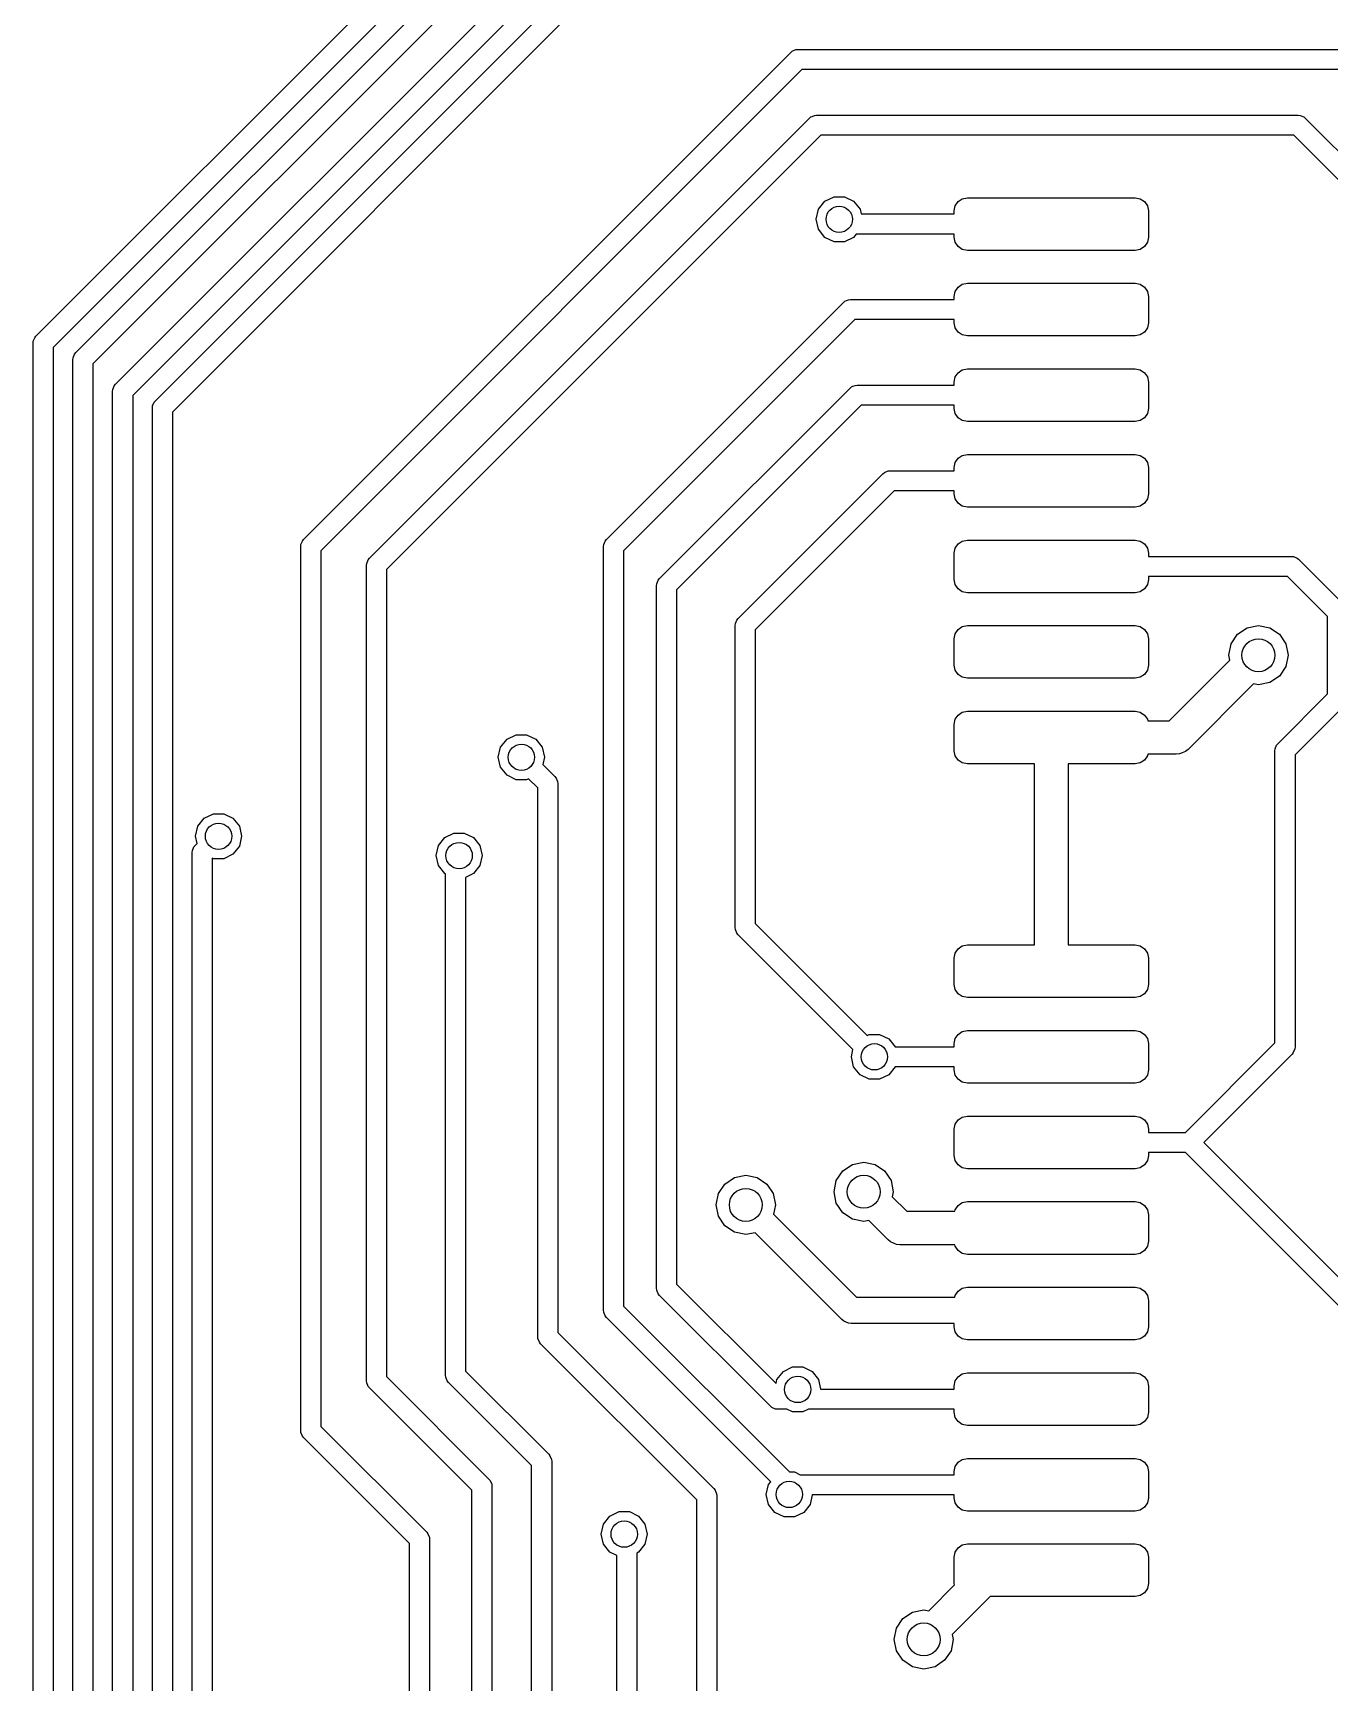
# Model space of a CAD drawing. Extents: x 0.05 to 3.89, y 0.04 to 4.21.
# Drawn here: x 0.3225 to 0.71, y 1.3728 to 1.8662 of the extents above; entities that cross this region are included whole.
import ezdxf

# ---------------------------------------------------------------- set-up
doc = ezdxf.new("R2010")
doc.units = 0
doc.header["$MEASUREMENT"] = 0
doc.layers.add('BLACK', color=7, linetype='CONTINUOUS')

msp = doc.modelspace()

# ---------------------------------------------------------------- linework, layer by layer
at = {"layer": 'BLACK', "linetype": 'CONTINUOUS'}
for p, q in [((0.32334, 1.77552), (0.4834, 1.93559)), ((0.48677, 1.93046), (0.32846, 1.77215)), ((0.33524, 1.77059), (0.47686, 1.91221)), ((0.48023, 1.90709), (0.34036, 1.76722)), ((0.34715, 1.76114), (0.48183, 1.89582)), ((0.48519, 1.8907), (0.35227, 1.75778)), ((0.35905, 1.75621), (0.48174, 1.87889)), ((0.4851, 1.87377), (0.36417, 1.75284)), ((0.40339, 1.71472), (0.54906, 1.86039)), ((0.54906, 1.86039), (0.54951, 1.86076)), ((0.54951, 1.86076), (0.54983, 1.86089)), ((0.54983, 1.86089), (0.5506, 1.86121)), ((0.5506, 1.86121), (0.55118, 1.86127)), ((0.55118, 1.86127), (0.73396, 1.86127)), ((0.55242, 1.85527), (0.40851, 1.71136)), ((0.73396, 1.85527), (0.55242, 1.85527)), ((0.42308, 1.70913), (0.55465, 1.8407)), ((0.55465, 1.8407), (0.55511, 1.84108)), ((0.55511, 1.84108), (0.55542, 1.84121)), ((0.55542, 1.84121), (0.55619, 1.84153)), ((0.55619, 1.84153), (0.55677, 1.84158)), ((0.55677, 1.84158), (0.70079, 1.84158)), ((0.70079, 1.84158), (0.70137, 1.84153)), ((0.70137, 1.84153), (0.70245, 1.84108)), ((0.70245, 1.84108), (0.70291, 1.8407)), ((0.70291, 1.8407), (0.76502, 1.77859)), ((0.55802, 1.83558), (0.4282, 1.70576)), ((0.69954, 1.83558), (0.55802, 1.83558)), ((0.76166, 1.77347), (0.69954, 1.83558)), ((0.55735, 1.81345), (0.55926, 1.81584)), ((0.55926, 1.81584), (0.56203, 1.81717)), ((0.56203, 1.81717), (0.56509, 1.81717)), ((0.56509, 1.81717), (0.56785, 1.81584)), ((0.56785, 1.81584), (0.56977, 1.81345)), ((0.59823, 1.8145), (0.59909, 1.81578)), ((0.59909, 1.81578), (0.60036, 1.81663)), ((0.60036, 1.81663), (0.60187, 1.81693)), ((0.60187, 1.81693), (0.65207, 1.81693)), ((0.65207, 1.81693), (0.65357, 1.81663)), ((0.65357, 1.81663), (0.65485, 1.81578)), ((0.65485, 1.81578), (0.6557, 1.8145)), ((0.55667, 1.81046), (0.55735, 1.81345)), ((0.56977, 1.81345), (0.57008, 1.81206)), ((0.57008, 1.81206), (0.59793, 1.81206)), ((0.59793, 1.81299), (0.59823, 1.8145)), ((0.59793, 1.81206), (0.59793, 1.81299)), ((0.6557, 1.8145), (0.656, 1.81299)), ((0.656, 1.81299), (0.656, 1.80512)), ((0.55735, 1.80747), (0.55667, 1.81046)), ((0.55926, 1.80507), (0.55735, 1.80747)), ((0.56864, 1.80606), (0.56785, 1.80507)), ((0.59793, 1.80606), (0.56864, 1.80606)), ((0.59793, 1.80512), (0.59793, 1.80606)), ((0.56203, 1.80374), (0.55926, 1.80507)), ((0.56509, 1.80374), (0.56203, 1.80374)), ((0.56785, 1.80507), (0.56509, 1.80374)), ((0.59823, 1.80361), (0.59793, 1.80512)), ((0.59909, 1.80233), (0.59823, 1.80361)), ((0.60036, 1.80148), (0.59909, 1.80233)), ((0.60187, 1.80118), (0.60036, 1.80148)), ((0.65207, 1.80118), (0.60187, 1.80118)), ((0.65357, 1.80148), (0.65207, 1.80118)), ((0.65485, 1.80233), (0.65357, 1.80148)), ((0.6557, 1.80361), (0.65485, 1.80233)), ((0.656, 1.80512), (0.6557, 1.80361)), ((0.59909, 1.79019), (0.60036, 1.79104)), ((0.60036, 1.79104), (0.60187, 1.79134)), ((0.60187, 1.79134), (0.65207, 1.79134)), ((0.65207, 1.79134), (0.65357, 1.79104)), ((0.65357, 1.79104), (0.65485, 1.79019)), ((0.56526, 1.78596), (0.56571, 1.78614)), ((0.56571, 1.78614), (0.56634, 1.78641)), ((0.56634, 1.78641), (0.56693, 1.78646)), ((0.56693, 1.78646), (0.59793, 1.78646)), ((0.59793, 1.7874), (0.59823, 1.78891)), ((0.59793, 1.78646), (0.59793, 1.7874)), ((0.59823, 1.78891), (0.59909, 1.79019)), ((0.65485, 1.79019), (0.6557, 1.78891)), ((0.6557, 1.78891), (0.656, 1.7874)), ((0.656, 1.7874), (0.656, 1.77953)), ((0.49394, 1.71472), (0.56481, 1.78559)), ((0.56481, 1.78559), (0.56526, 1.78596)), ((0.56817, 1.78046), (0.49906, 1.71136)), ((0.59793, 1.78046), (0.56817, 1.78046)), ((0.59793, 1.77953), (0.59793, 1.78046)), ((0.59823, 1.77802), (0.59793, 1.77953)), ((0.59909, 1.77674), (0.59823, 1.77802)), ((0.60036, 1.77589), (0.59909, 1.77674)), ((0.65485, 1.77674), (0.65357, 1.77589)), ((0.6557, 1.77802), (0.65485, 1.77674)), ((0.656, 1.77953), (0.6557, 1.77802)), ((0.32246, 1.7734), (0.32251, 1.77398)), ((0.32246, 1.01016), (0.32246, 1.7734)), ((0.32251, 1.77398), (0.32296, 1.77506)), ((0.32296, 1.77506), (0.32334, 1.77552)), ((0.32846, 1.77215), (0.32846, 1.0114)), ((0.60187, 1.77559), (0.60036, 1.77589)), ((0.65207, 1.77559), (0.60187, 1.77559)), ((0.65357, 1.77589), (0.65207, 1.77559)), ((0.33436, 1.76846), (0.33442, 1.76905)), ((0.33436, 1.01509), (0.33436, 1.76846)), ((0.33442, 1.76905), (0.33487, 1.77013)), ((0.33487, 1.77013), (0.33524, 1.77059)), ((0.34036, 1.76722), (0.34036, 1.01633)), ((0.59793, 1.76181), (0.59823, 1.76332)), ((0.59793, 1.76087), (0.59793, 1.76181)), ((0.59823, 1.76332), (0.59909, 1.76459)), ((0.59909, 1.76459), (0.60036, 1.76545)), ((0.60036, 1.76545), (0.60187, 1.76575)), ((0.60187, 1.76575), (0.65207, 1.76575)), ((0.65207, 1.76575), (0.65357, 1.76545)), ((0.65357, 1.76545), (0.65485, 1.76459)), ((0.65485, 1.76459), (0.6557, 1.76332)), ((0.6557, 1.76332), (0.656, 1.76181)), ((0.656, 1.76181), (0.656, 1.75394)), ((0.34627, 1.75902), (0.34633, 1.7596)), ((0.34627, 1.02002), (0.34627, 1.75902)), ((0.34633, 1.7596), (0.34677, 1.76068)), ((0.34677, 1.76068), (0.34715, 1.76114)), ((0.35227, 1.75778), (0.35227, 1.02127)), ((0.50982, 1.70303), (0.56678, 1.76)), ((0.56678, 1.76), (0.56723, 1.76037)), ((0.56723, 1.76037), (0.56763, 1.76053)), ((0.56763, 1.76053), (0.56831, 1.76082)), ((0.56831, 1.76082), (0.5689, 1.76087)), ((0.5689, 1.76087), (0.59793, 1.76087)), ((0.35817, 1.75409), (0.35823, 1.75467)), ((0.35817, 1.02496), (0.35817, 1.75409)), ((0.35823, 1.75467), (0.35868, 1.75575)), ((0.35868, 1.75575), (0.35905, 1.75621)), ((0.36417, 1.75284), (0.36417, 1.0262)), ((0.57014, 1.75487), (0.51494, 1.69967)), ((0.59793, 1.75487), (0.57014, 1.75487)), ((0.59793, 1.75394), (0.59793, 1.75487)), ((0.59823, 1.75243), (0.59793, 1.75394)), ((0.59909, 1.75115), (0.59823, 1.75243)), ((0.6557, 1.75243), (0.65485, 1.75115)), ((0.656, 1.75394), (0.6557, 1.75243)), ((0.60036, 1.7503), (0.59909, 1.75115)), ((0.60187, 1.75), (0.60036, 1.7503)), ((0.65207, 1.75), (0.60187, 1.75)), ((0.65357, 1.7503), (0.65207, 1.75)), ((0.65485, 1.75115), (0.65357, 1.7503)), ((0.59793, 1.73622), (0.59823, 1.73773)), ((0.59823, 1.73773), (0.59909, 1.739)), ((0.59909, 1.739), (0.60036, 1.73986)), ((0.60036, 1.73986), (0.60187, 1.74016)), ((0.60187, 1.74016), (0.65207, 1.74016)), ((0.65207, 1.74016), (0.65357, 1.73986)), ((0.65357, 1.73986), (0.65485, 1.739)), ((0.65485, 1.739), (0.6557, 1.73773)), ((0.6557, 1.73773), (0.656, 1.73622)), ((0.53331, 1.6911), (0.57662, 1.7344)), ((0.57662, 1.7344), (0.57707, 1.73478)), ((0.57707, 1.73478), (0.57815, 1.73523)), ((0.57815, 1.73523), (0.57874, 1.73528)), ((0.57874, 1.73528), (0.59793, 1.73528)), ((0.59793, 1.73528), (0.59793, 1.73622)), ((0.656, 1.73622), (0.656, 1.72835)), ((0.57998, 1.72928), (0.53843, 1.68773)), ((0.59793, 1.72928), (0.57998, 1.72928)), ((0.59793, 1.72835), (0.59793, 1.72928)), ((0.59823, 1.72684), (0.59793, 1.72835)), ((0.59909, 1.72556), (0.59823, 1.72684)), ((0.6557, 1.72684), (0.65485, 1.72556)), ((0.656, 1.72835), (0.6557, 1.72684)), ((0.60036, 1.72471), (0.59909, 1.72556)), ((0.60187, 1.72441), (0.60036, 1.72471)), ((0.65207, 1.72441), (0.60187, 1.72441)), ((0.65357, 1.72471), (0.65207, 1.72441)), ((0.65485, 1.72556), (0.65357, 1.72471)), ((0.40251, 1.7126), (0.40257, 1.71318)), ((0.40251, 1.4483), (0.40251, 1.7126)), ((0.40257, 1.71318), (0.40302, 1.71427)), ((0.40302, 1.71427), (0.40339, 1.71472)), ((0.49306, 1.7126), (0.49312, 1.71318)), ((0.49306, 1.48425), (0.49306, 1.7126)), ((0.49312, 1.71318), (0.49357, 1.71427)), ((0.49357, 1.71427), (0.49394, 1.71472)), ((0.59793, 1.71063), (0.59823, 1.71214)), ((0.59823, 1.71214), (0.59909, 1.71341)), ((0.59909, 1.71341), (0.60036, 1.71427)), ((0.60036, 1.71427), (0.60187, 1.71457)), ((0.60187, 1.71457), (0.65207, 1.71457)), ((0.65207, 1.71457), (0.65357, 1.71427)), ((0.65357, 1.71427), (0.65485, 1.71341)), ((0.65485, 1.71341), (0.6557, 1.71214)), ((0.6557, 1.71214), (0.656, 1.71063)), ((0.40851, 1.71136), (0.40851, 1.44954)), ((0.4222, 1.70701), (0.42225, 1.70759)), ((0.42225, 1.70759), (0.4227, 1.70867)), ((0.4227, 1.70867), (0.42308, 1.70913)), ((0.49906, 1.71136), (0.49906, 1.48549)), ((0.59793, 1.70276), (0.59793, 1.71063)), ((0.656, 1.71063), (0.656, 1.70969)), ((0.656, 1.70969), (0.69882, 1.70969)), ((0.69882, 1.70969), (0.6994, 1.70964)), ((0.6994, 1.70964), (0.70049, 1.70919)), ((0.70049, 1.70919), (0.70094, 1.70881)), ((0.70094, 1.70881), (0.71472, 1.69503)), ((0.4222, 1.46316), (0.4222, 1.70701)), ((0.4282, 1.70576), (0.4282, 1.46441)), ((0.50899, 1.7015), (0.50944, 1.70258)), ((0.50944, 1.70258), (0.50982, 1.70303)), ((0.59823, 1.70125), (0.59793, 1.70276)), ((0.656, 1.70276), (0.6557, 1.70125)), ((0.69758, 1.70369), (0.656, 1.70369)), ((0.656, 1.70369), (0.656, 1.70276)), ((0.7096, 1.69167), (0.69758, 1.70369)), ((0.50894, 1.70091), (0.50899, 1.7015)), ((0.50894, 1.49083), (0.50894, 1.70091)), ((0.51494, 1.69967), (0.51494, 1.49207)), ((0.59909, 1.69997), (0.59823, 1.70125)), ((0.60036, 1.69912), (0.59909, 1.69997)), ((0.60187, 1.69882), (0.60036, 1.69912)), ((0.65207, 1.69882), (0.60187, 1.69882)), ((0.65357, 1.69912), (0.65207, 1.69882)), ((0.65485, 1.69997), (0.65357, 1.69912)), ((0.6557, 1.70125), (0.65485, 1.69997)), ((0.53243, 1.68898), (0.53249, 1.68956)), ((0.53243, 1.59868), (0.53243, 1.68898)), ((0.53249, 1.68956), (0.53294, 1.69064)), ((0.53294, 1.69064), (0.53331, 1.6911)), ((0.53843, 1.68773), (0.53843, 1.59992)), ((0.59823, 1.68655), (0.59909, 1.68782)), ((0.59909, 1.68782), (0.60036, 1.68868)), ((0.60036, 1.68868), (0.60187, 1.68898)), ((0.60187, 1.68898), (0.65207, 1.68898)), ((0.65207, 1.68898), (0.65357, 1.68868)), ((0.65357, 1.68868), (0.65485, 1.68782)), ((0.65485, 1.68782), (0.6557, 1.68655)), ((0.68265, 1.68637), (0.68552, 1.68829)), ((0.68552, 1.68829), (0.68891, 1.68896)), ((0.68891, 1.68896), (0.6923, 1.68829)), ((0.6923, 1.68829), (0.69518, 1.68637)), ((0.7096, 1.66853), (0.7096, 1.69167)), ((0.59793, 1.68504), (0.59823, 1.68655)), ((0.59793, 1.67717), (0.59793, 1.68504)), ((0.6557, 1.68655), (0.656, 1.68504)), ((0.656, 1.68504), (0.656, 1.67717)), ((0.68006, 1.6801), (0.68073, 1.68349)), ((0.68073, 1.68349), (0.68265, 1.68637)), ((0.69518, 1.68637), (0.6971, 1.68349)), ((0.6971, 1.68349), (0.69777, 1.6801)), ((0.66225, 1.66051), (0.68035, 1.67861)), ((0.68035, 1.67861), (0.68006, 1.6801)), ((0.69777, 1.6801), (0.6971, 1.67671)), ((0.59823, 1.67566), (0.59793, 1.67717)), ((0.59909, 1.67438), (0.59823, 1.67566)), ((0.60036, 1.67353), (0.59909, 1.67438)), ((0.60187, 1.67323), (0.60036, 1.67353)), ((0.65207, 1.67323), (0.60187, 1.67323)), ((0.65357, 1.67353), (0.65207, 1.67323)), ((0.65485, 1.67438), (0.65357, 1.67353)), ((0.6557, 1.67566), (0.65485, 1.67438)), ((0.656, 1.67717), (0.6557, 1.67566)), ((0.69518, 1.67384), (0.6923, 1.67192)), ((0.6971, 1.67671), (0.69518, 1.67384)), ((0.68742, 1.67154), (0.66786, 1.65198)), ((0.68891, 1.67124), (0.68742, 1.67154)), ((0.6923, 1.67192), (0.68891, 1.67124)), ((0.69473, 1.65366), (0.7096, 1.66853)), ((0.59909, 1.66223), (0.60036, 1.66309)), ((0.60036, 1.66309), (0.60187, 1.66339)), ((0.60187, 1.66339), (0.65207, 1.66339)), ((0.65207, 1.66339), (0.65357, 1.66309)), ((0.65357, 1.66309), (0.65485, 1.66223)), ((0.71472, 1.66517), (0.69985, 1.6503)), ((0.59793, 1.65945), (0.59823, 1.66096)), ((0.59793, 1.65157), (0.59793, 1.65945)), ((0.59823, 1.66096), (0.59909, 1.66223)), ((0.65485, 1.66223), (0.6557, 1.66096)), ((0.6557, 1.66096), (0.65579, 1.66051)), ((0.65579, 1.66051), (0.66225, 1.66051)), ((0.4623, 1.6526), (0.46421, 1.65499)), ((0.46421, 1.65499), (0.46697, 1.65632)), ((0.46697, 1.65632), (0.47004, 1.65632)), ((0.47004, 1.65632), (0.4728, 1.65499)), ((0.4728, 1.65499), (0.47471, 1.6526)), ((0.69391, 1.65213), (0.69436, 1.65321)), ((0.69436, 1.65321), (0.69473, 1.65366)), ((0.46161, 1.64961), (0.4623, 1.6526)), ((0.4623, 1.64662), (0.46161, 1.64961)), ((0.47471, 1.6526), (0.47539, 1.64961)), ((0.47539, 1.64961), (0.4749, 1.64745)), ((0.59823, 1.65007), (0.59793, 1.65157)), ((0.59909, 1.64879), (0.59823, 1.65007)), ((0.60036, 1.64794), (0.59909, 1.64879)), ((0.60187, 1.64764), (0.60036, 1.64794)), ((0.65357, 1.64794), (0.65207, 1.64764)), ((0.65485, 1.64879), (0.65357, 1.64794)), ((0.6557, 1.65007), (0.65485, 1.64879)), ((0.65579, 1.65051), (0.6557, 1.65007)), ((0.66432, 1.65051), (0.65579, 1.65051)), ((0.6653, 1.65061), (0.66432, 1.65051)), ((0.66614, 1.65096), (0.6653, 1.65061)), ((0.6653, 1.65061), (0.6653, 1.65061)), ((0.6671, 1.65135), (0.66614, 1.65096)), ((0.66786, 1.65198), (0.6671, 1.65135)), ((0.6671, 1.65135), (0.6671, 1.65135)), ((0.69385, 1.65154), (0.69391, 1.65213)), ((0.69385, 1.56423), (0.69385, 1.65154)), ((0.69985, 1.6503), (0.69985, 1.56299)), ((0.46421, 1.64422), (0.4623, 1.64662)), ((0.46697, 1.64289), (0.46421, 1.64422)), ((0.47067, 1.6432), (0.47004, 1.64289)), ((0.47338, 1.64049), (0.47067, 1.6432)), ((0.4749, 1.64745), (0.4785, 1.64385)), ((0.4785, 1.64385), (0.47887, 1.6434)), ((0.47887, 1.6434), (0.47932, 1.64232)), ((0.62197, 1.64764), (0.60187, 1.64764)), ((0.62197, 1.5935), (0.62197, 1.64764)), ((0.65207, 1.64764), (0.63197, 1.64764)), ((0.63197, 1.64764), (0.63197, 1.5935)), ((0.47004, 1.64289), (0.46697, 1.64289)), ((0.47338, 1.47638), (0.47338, 1.64049)), ((0.47932, 1.64232), (0.47938, 1.64173)), ((0.47938, 1.64173), (0.47938, 1.47762)), ((0.37106, 1.62598), (0.37175, 1.62897)), ((0.37175, 1.62897), (0.37366, 1.63137)), ((0.37366, 1.63137), (0.37642, 1.6327)), ((0.37642, 1.6327), (0.37949, 1.6327)), ((0.37949, 1.6327), (0.38225, 1.63137)), ((0.38225, 1.63137), (0.38416, 1.62897)), ((0.38416, 1.62897), (0.38484, 1.62598)), ((0.37058, 1.62278), (0.37096, 1.62323)), ((0.37096, 1.62323), (0.37155, 1.62383)), ((0.37155, 1.62383), (0.37106, 1.62598)), ((0.38484, 1.62598), (0.38416, 1.62299)), ((0.44299, 1.62021), (0.44367, 1.6232)), ((0.44367, 1.6232), (0.44559, 1.6256)), ((0.44559, 1.6256), (0.44835, 1.62693)), ((0.44835, 1.62693), (0.45142, 1.62693)), ((0.45142, 1.62693), (0.45418, 1.6256)), ((0.45418, 1.6256), (0.45609, 1.6232)), ((0.45609, 1.6232), (0.45677, 1.62021)), ((0.37008, 1.62111), (0.37014, 1.6217)), ((0.37008, 1.03046), (0.37008, 1.62111)), ((0.37014, 1.6217), (0.37058, 1.62278)), ((0.37642, 1.61927), (0.37608, 1.61943)), ((0.37608, 1.61943), (0.37608, 1.03171)), ((0.37949, 1.61927), (0.37642, 1.61927)), ((0.38225, 1.6206), (0.37949, 1.61927)), ((0.38416, 1.62299), (0.38225, 1.6206)), ((0.44367, 1.61723), (0.44299, 1.62021)), ((0.45677, 1.62021), (0.45609, 1.61723)), ((0.44559, 1.61483), (0.44367, 1.61723)), ((0.44582, 1.61472), (0.44559, 1.61483)), ((0.44582, 1.46482), (0.44582, 1.61472)), ((0.45418, 1.61483), (0.45182, 1.61369)), ((0.45182, 1.61369), (0.45182, 1.46606)), ((0.45609, 1.61723), (0.45418, 1.61483)), ((0.53249, 1.59809), (0.53243, 1.59868)), ((0.53843, 1.59992), (0.5719, 1.56645)), ((0.53294, 1.59701), (0.53249, 1.59809)), ((0.53331, 1.59656), (0.53294, 1.59701)), ((0.56767, 1.56219), (0.53331, 1.59656)), ((0.59793, 1.58957), (0.59823, 1.59107)), ((0.59793, 1.58169), (0.59793, 1.58957)), ((0.59823, 1.59107), (0.59909, 1.59235)), ((0.59909, 1.59235), (0.60036, 1.5932)), ((0.60036, 1.5932), (0.60187, 1.5935)), ((0.60187, 1.5935), (0.62197, 1.5935)), ((0.63197, 1.5935), (0.65207, 1.5935)), ((0.65207, 1.5935), (0.65357, 1.5932)), ((0.65357, 1.5932), (0.65485, 1.59235)), ((0.65485, 1.59235), (0.6557, 1.59107)), ((0.6557, 1.59107), (0.656, 1.58957)), ((0.656, 1.58957), (0.656, 1.58169)), ((0.59823, 1.58019), (0.59793, 1.58169)), ((0.59909, 1.57891), (0.59823, 1.58019)), ((0.60036, 1.57806), (0.59909, 1.57891)), ((0.65485, 1.57891), (0.65357, 1.57806)), ((0.6557, 1.58019), (0.65485, 1.57891)), ((0.656, 1.58169), (0.6557, 1.58019)), ((0.60187, 1.57776), (0.60036, 1.57806)), ((0.65207, 1.57776), (0.60187, 1.57776)), ((0.65357, 1.57806), (0.65207, 1.57776)), ((0.5719, 1.56645), (0.57254, 1.56676)), ((0.57254, 1.56676), (0.5756, 1.56676)), ((0.5756, 1.56676), (0.57837, 1.56543)), ((0.57837, 1.56543), (0.58027, 1.56304)), ((0.59793, 1.56398), (0.59823, 1.56548)), ((0.59793, 1.56304), (0.59793, 1.56398)), ((0.59823, 1.56548), (0.59909, 1.56676)), ((0.59909, 1.56676), (0.60036, 1.56761)), ((0.60036, 1.56761), (0.60187, 1.56791)), ((0.60187, 1.56791), (0.65207, 1.56791)), ((0.65207, 1.56791), (0.65357, 1.56761)), ((0.65357, 1.56761), (0.65485, 1.56676)), ((0.65485, 1.56676), (0.6557, 1.56548)), ((0.6557, 1.56548), (0.656, 1.56398)), ((0.656, 1.56398), (0.656, 1.5561)), ((0.66706, 1.53745), (0.69385, 1.56423)), ((0.56718, 1.56004), (0.56767, 1.56219)), ((0.56786, 1.55705), (0.56718, 1.56004)), ((0.58027, 1.56304), (0.59793, 1.56304)), ((0.69897, 1.56087), (0.67255, 1.53445)), ((0.69934, 1.56133), (0.69897, 1.56087)), ((0.69979, 1.56241), (0.69934, 1.56133)), ((0.69985, 1.56299), (0.69979, 1.56241)), ((0.56978, 1.55465), (0.56786, 1.55705)), ((0.57254, 1.55332), (0.56978, 1.55465)), ((0.57837, 1.55465), (0.5756, 1.55332)), ((0.58027, 1.55704), (0.57837, 1.55465)), ((0.59793, 1.55704), (0.58027, 1.55704)), ((0.59793, 1.5561), (0.59793, 1.55704)), ((0.59823, 1.5546), (0.59793, 1.5561)), ((0.59909, 1.55332), (0.59823, 1.5546)), ((0.6557, 1.5546), (0.65485, 1.55332)), ((0.656, 1.5561), (0.6557, 1.5546)), ((0.5756, 1.55332), (0.57254, 1.55332)), ((0.60036, 1.55247), (0.59909, 1.55332)), ((0.60187, 1.55217), (0.60036, 1.55247)), ((0.65207, 1.55217), (0.60187, 1.55217)), ((0.65357, 1.55247), (0.65207, 1.55217)), ((0.65485, 1.55332), (0.65357, 1.55247)), ((0.59793, 1.53839), (0.59823, 1.53989)), ((0.59823, 1.53989), (0.59909, 1.54117)), ((0.59909, 1.54117), (0.60036, 1.54202)), ((0.60036, 1.54202), (0.60187, 1.54232)), ((0.60187, 1.54232), (0.65207, 1.54232)), ((0.65207, 1.54232), (0.65357, 1.54202)), ((0.65357, 1.54202), (0.65485, 1.54117)), ((0.65485, 1.54117), (0.6557, 1.53989)), ((0.6557, 1.53989), (0.656, 1.53839)), ((0.59793, 1.53051), (0.59793, 1.53839)), ((0.656, 1.53839), (0.656, 1.53745)), ((0.656, 1.53745), (0.66706, 1.53745)), ((0.67255, 1.53445), (0.72653, 1.48047)), ((0.59823, 1.52901), (0.59793, 1.53051)), ((0.656, 1.53051), (0.6557, 1.52901)), ((0.66706, 1.53145), (0.656, 1.53145)), ((0.656, 1.53145), (0.656, 1.53051)), ((0.72141, 1.4771), (0.66706, 1.53145)), ((0.53223, 1.52393), (0.53562, 1.52461)), ((0.53562, 1.52461), (0.53901, 1.52393)), ((0.56268, 1.52307), (0.5646, 1.52595)), ((0.5646, 1.52595), (0.56748, 1.52787)), ((0.56748, 1.52787), (0.57087, 1.52854)), ((0.57087, 1.52854), (0.57426, 1.52787)), ((0.57426, 1.52787), (0.57713, 1.52595)), ((0.57713, 1.52595), (0.57905, 1.52307)), ((0.59909, 1.52773), (0.59823, 1.52901)), ((0.60036, 1.52687), (0.59909, 1.52773)), ((0.60187, 1.52657), (0.60036, 1.52687)), ((0.65207, 1.52657), (0.60187, 1.52657)), ((0.65357, 1.52687), (0.65207, 1.52657)), ((0.65485, 1.52773), (0.65357, 1.52687)), ((0.6557, 1.52901), (0.65485, 1.52773)), ((0.52744, 1.51914), (0.52936, 1.52201)), ((0.52936, 1.52201), (0.53223, 1.52393)), ((0.53901, 1.52393), (0.54189, 1.52201)), ((0.54189, 1.52201), (0.54381, 1.51914)), ((0.56201, 1.51969), (0.56268, 1.52307)), ((0.56268, 1.5163), (0.56201, 1.51969)), ((0.57905, 1.52307), (0.57972, 1.51969)), ((0.57972, 1.51969), (0.57943, 1.51819)), ((0.52676, 1.51575), (0.52744, 1.51914)), ((0.52744, 1.51236), (0.52676, 1.51575)), ((0.54381, 1.51914), (0.54448, 1.51575)), ((0.54448, 1.51575), (0.54393, 1.513)), ((0.5646, 1.51342), (0.56268, 1.5163)), ((0.57943, 1.51819), (0.58376, 1.51386)), ((0.59823, 1.5143), (0.59909, 1.51558)), ((0.59909, 1.51558), (0.60036, 1.51643)), ((0.60036, 1.51643), (0.60187, 1.51673)), ((0.60187, 1.51673), (0.65207, 1.51673)), ((0.65207, 1.51673), (0.65357, 1.51643)), ((0.65357, 1.51643), (0.65485, 1.51558)), ((0.65485, 1.51558), (0.6557, 1.5143)), ((0.52936, 1.50948), (0.52744, 1.51236)), ((0.54393, 1.513), (0.56875, 1.48819)), ((0.56748, 1.5115), (0.5646, 1.51342)), ((0.57087, 1.51083), (0.56748, 1.5115)), ((0.57236, 1.51112), (0.57087, 1.51083)), ((0.57816, 1.50532), (0.57236, 1.51112)), ((0.58376, 1.51386), (0.59814, 1.51386)), ((0.59814, 1.51386), (0.59823, 1.5143)), ((0.6557, 1.5143), (0.656, 1.5128)), ((0.656, 1.5128), (0.656, 1.50492)), ((0.53223, 1.50756), (0.52936, 1.50948)), ((0.53562, 1.50689), (0.53223, 1.50756)), ((0.53837, 1.50744), (0.53562, 1.50689)), ((0.56433, 1.48147), (0.53837, 1.50744)), ((0.57892, 1.5047), (0.57816, 1.50532)), ((0.656, 1.50492), (0.6557, 1.50341)), ((0.58072, 1.50395), (0.57892, 1.5047)), ((0.58169, 1.50386), (0.58072, 1.50395)), ((0.58072, 1.50395), (0.58072, 1.50395)), ((0.59814, 1.50386), (0.58169, 1.50386)), ((0.59823, 1.50341), (0.59814, 1.50386)), ((0.59909, 1.50214), (0.59823, 1.50341)), ((0.60036, 1.50128), (0.59909, 1.50214)), ((0.60187, 1.50098), (0.60036, 1.50128)), ((0.65207, 1.50098), (0.60187, 1.50098)), ((0.65357, 1.50128), (0.65207, 1.50098)), ((0.65485, 1.50214), (0.65357, 1.50128)), ((0.6557, 1.50341), (0.65485, 1.50214)), ((0.50899, 1.49024), (0.50894, 1.49083)), ((0.50944, 1.48916), (0.50899, 1.49024)), ((0.51494, 1.49207), (0.54465, 1.46236)), ((0.59823, 1.48871), (0.59909, 1.48999)), ((0.59909, 1.48999), (0.60036, 1.49084)), ((0.60036, 1.49084), (0.60187, 1.49114)), ((0.60187, 1.49114), (0.65207, 1.49114)), ((0.65207, 1.49114), (0.65357, 1.49084)), ((0.65357, 1.49084), (0.65485, 1.48999)), ((0.65485, 1.48999), (0.6557, 1.48871)), ((0.49906, 1.48549), (0.54866, 1.4359)), ((0.50982, 1.48871), (0.50944, 1.48916)), ((0.54297, 1.45556), (0.50982, 1.48871)), ((0.56875, 1.48819), (0.59813, 1.48819)), ((0.59813, 1.48819), (0.59823, 1.48871)), ((0.6557, 1.48871), (0.656, 1.4872)), ((0.656, 1.4872), (0.656, 1.47933)), ((0.49312, 1.48367), (0.49306, 1.48425)), ((0.49357, 1.48259), (0.49312, 1.48367)), ((0.49394, 1.48213), (0.49357, 1.48259)), ((0.54307, 1.433), (0.49394, 1.48213)), ((0.56493, 1.48098), (0.56433, 1.48147)), ((0.56635, 1.48039), (0.56493, 1.48098)), ((0.56712, 1.48031), (0.56635, 1.48039)), ((0.59793, 1.48031), (0.56712, 1.48031)), ((0.59793, 1.47933), (0.59793, 1.48031)), ((0.47344, 1.47579), (0.47338, 1.47638)), ((0.47388, 1.47471), (0.47344, 1.47579)), ((0.47938, 1.47762), (0.52606, 1.43094)), ((0.59823, 1.47782), (0.59793, 1.47933)), ((0.59909, 1.47655), (0.59823, 1.47782)), ((0.60036, 1.47569), (0.59909, 1.47655)), ((0.60187, 1.47539), (0.60036, 1.47569)), ((0.65207, 1.47539), (0.60187, 1.47539)), ((0.65357, 1.47569), (0.65207, 1.47539)), ((0.65485, 1.47655), (0.65357, 1.47569)), ((0.6557, 1.47782), (0.65485, 1.47655)), ((0.656, 1.47933), (0.6557, 1.47782)), ((0.47426, 1.47426), (0.47388, 1.47471)), ((0.52094, 1.42758), (0.47426, 1.47426)), ((0.45182, 1.46606), (0.47669, 1.44119)), ((0.54492, 1.46357), (0.54684, 1.46597)), ((0.54684, 1.46597), (0.5496, 1.4673)), ((0.5496, 1.4673), (0.55266, 1.4673)), ((0.55266, 1.4673), (0.55543, 1.46597)), ((0.55543, 1.46597), (0.55734, 1.46357)), ((0.60036, 1.46525), (0.60187, 1.46555)), ((0.60187, 1.46555), (0.65207, 1.46555)), ((0.65207, 1.46555), (0.65357, 1.46525)), ((0.42225, 1.46258), (0.4222, 1.46316)), ((0.4227, 1.4615), (0.42225, 1.46258)), ((0.42308, 1.46104), (0.4227, 1.4615)), ((0.45369, 1.43043), (0.42308, 1.46104)), ((0.4282, 1.46441), (0.45881, 1.43379)), ((0.44588, 1.46423), (0.44582, 1.46482)), ((0.44632, 1.46315), (0.44588, 1.46423)), ((0.4467, 1.4627), (0.44632, 1.46315)), ((0.47157, 1.43783), (0.4467, 1.4627)), ((0.54465, 1.46236), (0.54492, 1.46357)), ((0.55734, 1.46357), (0.558, 1.46068)), ((0.558, 1.46068), (0.59793, 1.46068)), ((0.59793, 1.46161), (0.59823, 1.46312)), ((0.59793, 1.46068), (0.59793, 1.46161)), ((0.59823, 1.46312), (0.59909, 1.4644)), ((0.59909, 1.4644), (0.60036, 1.46525)), ((0.65357, 1.46525), (0.65485, 1.4644)), ((0.65485, 1.4644), (0.6557, 1.46312)), ((0.6557, 1.46312), (0.656, 1.46161)), ((0.656, 1.46161), (0.656, 1.45374)), ((0.54342, 1.45518), (0.54297, 1.45556)), ((0.5445, 1.45473), (0.54342, 1.45518)), ((0.54509, 1.45468), (0.5445, 1.45473)), ((0.54791, 1.45468), (0.54509, 1.45468)), ((0.5496, 1.45386), (0.54791, 1.45468)), ((0.55266, 1.45386), (0.5496, 1.45386)), ((0.55436, 1.45468), (0.55266, 1.45386)), ((0.59793, 1.45468), (0.55436, 1.45468)), ((0.59793, 1.45374), (0.59793, 1.45468)), ((0.59823, 1.45223), (0.59793, 1.45374)), ((0.59909, 1.45096), (0.59823, 1.45223)), ((0.60036, 1.4501), (0.59909, 1.45096)), ((0.65485, 1.45096), (0.65357, 1.4501)), ((0.6557, 1.45223), (0.65485, 1.45096)), ((0.656, 1.45374), (0.6557, 1.45223)), ((0.40257, 1.44771), (0.40251, 1.4483)), ((0.40302, 1.44663), (0.40257, 1.44771)), ((0.40339, 1.44617), (0.40302, 1.44663)), ((0.43507, 1.41449), (0.40339, 1.44617)), ((0.40851, 1.44954), (0.44019, 1.41786)), ((0.60187, 1.4498), (0.60036, 1.4501)), ((0.65207, 1.4498), (0.60187, 1.4498)), ((0.65357, 1.4501), (0.65207, 1.4498)), ((0.47669, 1.44119), (0.47706, 1.44074)), ((0.47706, 1.44074), (0.47751, 1.43966)), ((0.47157, 1.26165), (0.47157, 1.43783)), ((0.47751, 1.43966), (0.47757, 1.43907)), ((0.47757, 1.43907), (0.47757, 1.2629)), ((0.54866, 1.4359), (0.55015, 1.4359)), ((0.55015, 1.4359), (0.55184, 1.43509)), ((0.59793, 1.43602), (0.59823, 1.43753)), ((0.59793, 1.43509), (0.59793, 1.43602)), ((0.59823, 1.43753), (0.59909, 1.43881)), ((0.59909, 1.43881), (0.60036, 1.43966)), ((0.60036, 1.43966), (0.60187, 1.43996)), ((0.60187, 1.43996), (0.65207, 1.43996)), ((0.65207, 1.43996), (0.65357, 1.43966)), ((0.65357, 1.43966), (0.65485, 1.43881)), ((0.65485, 1.43881), (0.6557, 1.43753)), ((0.6557, 1.43753), (0.656, 1.43602)), ((0.656, 1.43602), (0.656, 1.42815)), ((0.45881, 1.43379), (0.45919, 1.43334)), ((0.45919, 1.43334), (0.45964, 1.43225)), ((0.45964, 1.43225), (0.45969, 1.43167)), ((0.45969, 1.43167), (0.45969, 1.25093)), ((0.52606, 1.43094), (0.52643, 1.43049)), ((0.54173, 1.42918), (0.54241, 1.43217)), ((0.54241, 1.43217), (0.54307, 1.433)), ((0.55184, 1.43509), (0.56134, 1.43509)), ((0.56134, 1.43509), (0.59793, 1.43509)), ((0.45369, 1.24969), (0.45369, 1.43043)), ((0.52094, 1.36862), (0.52094, 1.42758)), ((0.52643, 1.43049), (0.52688, 1.4294)), ((0.52688, 1.4294), (0.52694, 1.42882)), ((0.52694, 1.42882), (0.52694, 1.36773)), ((0.54241, 1.42619), (0.54173, 1.42918)), ((0.54432, 1.4238), (0.54241, 1.42619)), ((0.55483, 1.42619), (0.55292, 1.4238)), ((0.55549, 1.42909), (0.55483, 1.42619)), ((0.56134, 1.42909), (0.55549, 1.42909)), ((0.59793, 1.42909), (0.56134, 1.42909)), ((0.59793, 1.42815), (0.59793, 1.42909)), ((0.59823, 1.42664), (0.59793, 1.42815)), ((0.59909, 1.42537), (0.59823, 1.42664)), ((0.6557, 1.42664), (0.65485, 1.42537)), ((0.656, 1.42815), (0.6557, 1.42664)), ((0.49304, 1.42031), (0.49496, 1.42271)), ((0.49496, 1.42271), (0.49772, 1.42404)), ((0.49772, 1.42404), (0.50079, 1.42404)), ((0.50079, 1.42404), (0.50355, 1.42271)), ((0.50355, 1.42271), (0.50546, 1.42031)), ((0.54709, 1.42247), (0.54432, 1.4238)), ((0.55015, 1.42247), (0.54709, 1.42247)), ((0.55292, 1.4238), (0.55015, 1.42247)), ((0.60036, 1.42451), (0.59909, 1.42537)), ((0.60187, 1.42421), (0.60036, 1.42451)), ((0.65207, 1.42421), (0.60187, 1.42421)), ((0.65357, 1.42451), (0.65207, 1.42421)), ((0.65485, 1.42537), (0.65357, 1.42451)), ((0.44019, 1.41786), (0.44057, 1.4174)), ((0.44057, 1.4174), (0.44101, 1.41632)), ((0.44101, 1.41632), (0.44107, 1.41574)), ((0.49236, 1.41732), (0.49304, 1.42031)), ((0.49304, 1.41433), (0.49236, 1.41732)), ((0.50546, 1.42031), (0.50614, 1.41732)), ((0.50614, 1.41732), (0.50546, 1.41433)), ((0.43507, 1.23296), (0.43507, 1.41449)), ((0.44107, 1.41574), (0.44107, 1.2342)), ((0.49496, 1.41194), (0.49304, 1.41433)), ((0.497, 1.41095), (0.49496, 1.41194)), ((0.50355, 1.41194), (0.503, 1.41167)), ((0.503, 1.41167), (0.503, 1.26274)), ((0.50546, 1.41433), (0.50355, 1.41194)), ((0.59793, 1.41043), (0.59823, 1.41194)), ((0.59823, 1.41194), (0.59909, 1.41322)), ((0.59909, 1.41322), (0.60036, 1.41407)), ((0.60036, 1.41407), (0.60187, 1.41437)), ((0.60187, 1.41437), (0.65207, 1.41437)), ((0.65207, 1.41437), (0.65357, 1.41407)), ((0.65357, 1.41407), (0.65485, 1.41322)), ((0.65485, 1.41322), (0.6557, 1.41194)), ((0.6557, 1.41194), (0.656, 1.41043)), ((0.497, 1.2615), (0.497, 1.41095)), ((0.59793, 1.40256), (0.59793, 1.41043)), ((0.656, 1.41043), (0.656, 1.40256)), ((0.5903, 1.39441), (0.59802, 1.40213)), ((0.59802, 1.40213), (0.59793, 1.40256)), ((0.656, 1.40256), (0.6557, 1.40105)), ((0.60866, 1.39862), (0.59737, 1.38734)), ((0.65207, 1.39862), (0.60866, 1.39862)), ((0.65357, 1.39892), (0.65207, 1.39862)), ((0.65485, 1.39978), (0.65357, 1.39892)), ((0.6557, 1.40105), (0.65485, 1.39978)), ((0.58063, 1.38924), (0.58255, 1.39211)), ((0.58255, 1.39211), (0.58542, 1.39403)), ((0.58542, 1.39403), (0.58881, 1.39471)), ((0.58881, 1.39471), (0.5903, 1.39441)), ((0.57995, 1.38585), (0.58063, 1.38924)), ((0.59737, 1.38734), (0.59767, 1.38585)), ((0.58063, 1.38246), (0.57995, 1.38585)), ((0.58255, 1.37959), (0.58063, 1.38246)), ((0.597, 1.38246), (0.59508, 1.37959)), ((0.59767, 1.38585), (0.597, 1.38246)), ((0.58542, 1.37767), (0.58255, 1.37959)), ((0.58881, 1.37699), (0.58542, 1.37767)), ((0.5922, 1.37767), (0.58881, 1.37699)), ((0.59508, 1.37959), (0.5922, 1.37767))]:
    msp.add_line(p, q, dxfattribs=at)
at = {"layer": 'BLACK'}
for centre, radius in [((0.56356, 1.81046), 0.00394), ((0.68891, 1.6801), 0.00492), ((0.4685, 1.64961), 0.00394), ((0.37795, 1.62598), 0.00394), ((0.44988, 1.62021), 0.00394), ((0.57407, 1.56004), 0.00394), ((0.57087, 1.51969), 0.00492), ((0.53562, 1.51575), 0.00492), ((0.55113, 1.46058), 0.00394), ((0.54862, 1.42918), 0.00394), ((0.49925, 1.41732), 0.00394), ((0.58881, 1.38585), 0.00492)]:
    msp.add_circle(centre, radius, dxfattribs=at)

doc.saveas('drawing.dxf')
